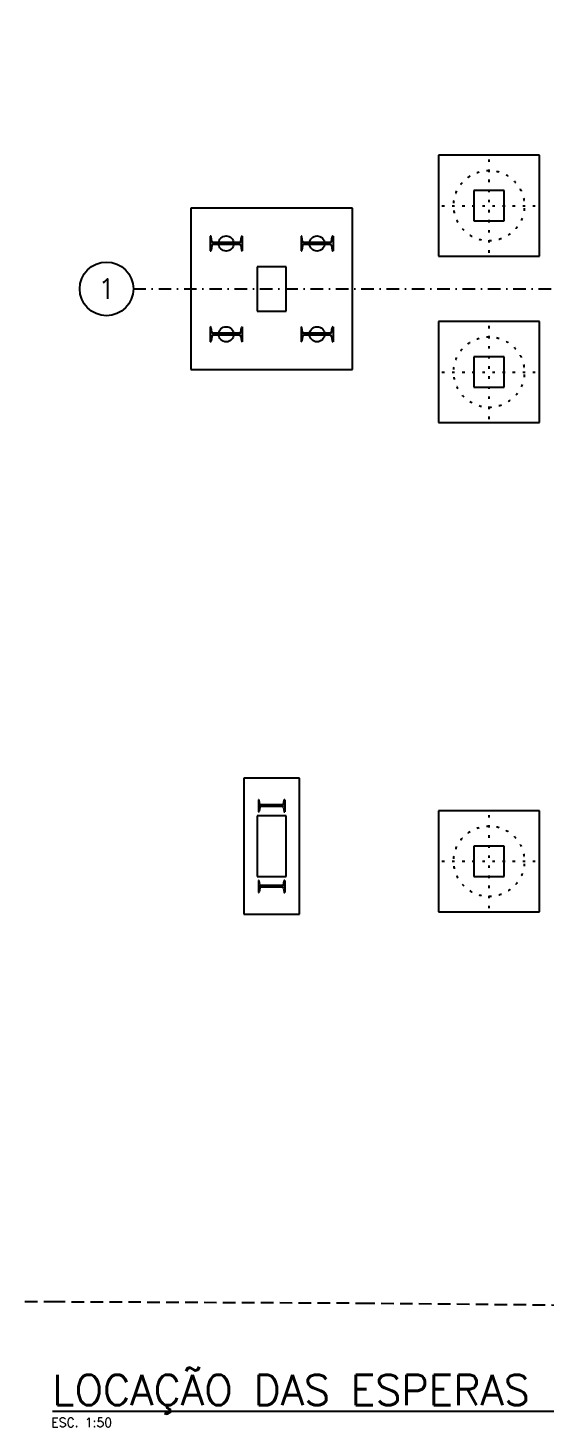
# Model space of a CAD drawing. Extents: x 26375 to 47400, y -1187 to 1911.
# Drawn here: x 27278 to 27791, y -495 to 892 of the extents above; entities that cross this region are included whole.
import ezdxf
from ezdxf.enums import TextEntityAlignment as Align

# ---------------------------------------------------------------- set-up
doc = ezdxf.new("R2010")
doc.units = 0
doc.header["$LTSCALE"] = 25
for name, pattern in [('DASHDOT', [1, 0.5, -0.25, 0, -0.25]), ('DASHED2', [0.375, 0.25, -0.125]), ('ESTILO_TQS_0002', [0.4, 0.1, -0.3])]:
    doc.linetypes.add(name, pattern=pattern)
for name, color, linetype in [('COTA', 1, 'Continuous'), ('EIXOS', 1, 'DASHDOT'), ('IND-EIXOS', 2, 'Continuous'), ('PROJ', 252, 'Continuous'), ('T4', 6, 'Continuous'), ('TERRENO', 1, 'Continuous'), ('TEXT-EIXOS', 3, 'Continuous'), ('TEXTO', 3, 'Continuous')]:
    doc.layers.add(name, color=color, linetype=linetype)
doc.styles.get("Standard").update_dxf_attribs({"font": 'romans.shx'})
doc.styles.add('TEXTO1', font='romans.shx', dxfattribs={"height": 9})
doc.styles.add('Texto4', font='romans.shx', dxfattribs={"height": 30})

# ---------------------------------------------------------------- blocks, each defined once
blk = doc.blocks.new('PROJ-FUND')
at = {"layer": 'PROJ', "linetype": 'Continuous'}
for p, q in [((27785.38232899649, 765.5772621536203), (27685.38232899649, 765.5772621536203)), ((27685.38232899649, 765.5772621536203), (27685.38232899649, 665.5772621536203)), ((27785.38232899649, 665.5772621536203), (27785.38232899649, 765.5772621536203)), ((27750.38232900731, 730.5772621536203), (27720.38232900731, 730.5772621536203)), ((27720.38232900731, 730.5772621536203), (27720.38232900731, 700.5772621536203)), ((27750.38232900731, 700.5772621536203), (27750.38232900731, 730.5772621536203)), ((27599.88232900731, 713.077261713232), (27439.88232900731, 713.077261713232)), ((27439.88232900731, 713.077261713232), (27439.88232900731, 553.077261713232)), ((27599.88232900731, 553.077261713232), (27599.88232900731, 713.077261713232)), ((27720.38232900731, 700.5772621536203), (27750.38232900731, 700.5772621536203)), ((27459.0323349493, 685.4406447795523), (27459.0323349493, 670.7138786469013)), ((27460.49047752138, 680.1318864508826), (27459.78115356621, 684.6918261626311)), ((27489.27418049325, 680.1318864508826), (27489.98350444841, 684.6918261626311)), ((27490.73232306533, 685.4406447795523), (27490.73232306533, 670.7138786469013)), ((27549.0323349493, 685.4406447795523), (27549.0323349493, 670.7138786469013)), ((27550.49047752138, 680.1318864508826), (27549.78115356621, 684.6918261626311)), ((27579.27418049325, 680.1318864508826), (27579.98350444841, 684.6918261626311)), ((27580.73232306533, 685.4406447795523), (27580.73232306533, 670.7138786469013)), ((27460.49047752138, 676.022636975571), (27459.78115356621, 671.4626972638225)), ((27488.04098048053, 679.0756865357789), (27461.7236775341, 679.0756865357789)), ((27488.04098048053, 677.0788368906747), (27461.7236775341, 677.0788368906747)), ((27489.27418049325, 676.022636975571), (27489.98350444841, 671.4626972638225)), ((27550.49047752138, 676.022636975571), (27549.78115356621, 671.4626972638225)), ((27578.04098048053, 679.0756865357789), (27551.7236775341, 679.0756865357789)), ((27578.04098048053, 677.0788368906747), (27551.7236775341, 677.0788368906747)), ((27579.27418049325, 676.022636975571), (27579.98350444841, 671.4626972638225)), ((27534.38232900731, 655.0792751536196), (27505.38232900731, 655.0792751536196)), ((27505.38232900731, 655.0792751536196), (27505.38232900731, 611.0792751536196)), ((27534.38232900731, 611.0792751536196), (27534.38232900731, 655.0792751536196)), ((27685.38232899649, 665.5772621536203), (27785.38232899649, 665.5772621536203)), ((27505.38232900731, 611.0792751536196), (27534.38232900731, 611.0792751536196)), ((27785.38232899649, 600.5772621536203), (27685.38232899649, 600.5772621536203)), ((27685.38232899649, 600.5772621536203), (27685.38232899649, 500.5772621536203)), ((27785.38232899649, 500.5772621536203), (27785.38232899649, 600.5772621536203)), ((27459.0323349493, 595.4406447795523), (27459.0323349493, 580.7138786469013)), ((27460.49047752138, 590.1318864508826), (27459.78115356621, 594.6918261626311)), ((27460.49047752138, 586.022636975571), (27459.78115356621, 581.4626972638225)), ((27488.04098048053, 589.0756865357789), (27461.7236775341, 589.0756865357789)), ((27488.04098048053, 587.0788368906747), (27461.7236775341, 587.0788368906747)), ((27489.27418049325, 590.1318864508826), (27489.98350444841, 594.6918261626311)), ((27489.27418049325, 586.022636975571), (27489.98350444841, 581.4626972638225)), ((27490.73232306533, 595.4406447795523), (27490.73232306533, 580.7138786469013)), ((27549.0323349493, 595.4406447795523), (27549.0323349493, 580.7138786469013)), ((27550.49047752138, 590.1318864508826), (27549.78115356621, 594.6918261626311)), ((27550.49047752138, 586.022636975571), (27549.78115356621, 581.4626972638225)), ((27578.04098048053, 589.0756865357789), (27551.7236775341, 589.0756865357789)), ((27578.04098048053, 587.0788368906747), (27551.7236775341, 587.0788368906747)), ((27579.27418049325, 590.1318864508826), (27579.98350444841, 594.6918261626311)), ((27579.27418049325, 586.022636975571), (27579.98350444841, 581.4626972638225)), ((27580.73232306533, 595.4406447795523), (27580.73232306533, 580.7138786469013)), ((27750.38232900731, 565.5772621536203), (27720.38232900731, 565.5772621536203)), ((27720.38232900731, 565.5772621536203), (27720.38232900731, 535.5772621536203)), ((27750.38232900731, 535.5772621536203), (27750.38232900731, 565.5772621536203)), ((27439.88232900731, 553.077261713232), (27599.88232900731, 553.077261713232)), ((27720.38232900731, 535.5772621536203), (27750.38232900731, 535.5772621536203)), ((27685.38232899649, 500.5772621536203), (27785.38232899649, 500.5772621536203)), ((27547.38232900731, 148.0752487127106), (27492.38232900731, 148.0752487127106)), ((27492.38232900731, 148.0752487127106), (27492.38232900731, 13.07524871271062)), ((27547.38232900731, 13.07524871271062), (27547.38232900731, 148.0752487127106)), ((27506.88232329844, 126.6146189758351), (27506.88232329844, 114.5358784495861)), ((27508.07827668154, 122.2604305687546), (27507.49649654554, 126.00044572874)), ((27531.68637070914, 122.2604305687546), (27532.26815084514, 126.00044572874)), ((27532.88232409224, 126.6146189758351), (27532.88232409224, 114.5358784495861)), ((27508.07827668154, 118.8900668566666), (27507.49649654554, 115.1500516966812)), ((27530.67491287539, 121.3941463755041), (27509.08973451528, 121.3941463755041)), ((27530.67491287539, 119.7563510499172), (27509.08973451528, 119.7563510499172)), ((27531.68637070914, 118.8900668566666), (27532.26815084514, 115.1500516966812)), ((27785.38232899649, 115.5772621536203), (27685.38232899649, 115.5772621536203)), ((27685.38232899649, 115.5772621536203), (27685.38232899649, 15.57726215362027)), ((27785.38232899649, 15.57726215362027), (27785.38232899649, 115.5772621536203)), ((27534.38232900731, 110.5772621536203), (27505.38232900731, 110.5772621536203)), ((27505.38232900731, 110.5772621536203), (27505.38232900731, 50.58128915361931)), ((27534.38232900731, 50.58128915361931), (27534.38232900731, 110.5772621536203)), ((27750.38232900731, 80.57726215362027), (27720.38232900731, 80.57726215362027)), ((27720.38232900731, 80.57726215362027), (27720.38232900731, 50.57726215362027)), ((27750.38232900731, 50.57726215362027), (27750.38232900731, 80.57726215362027)), ((27505.38232900731, 50.58128915361931), (27534.38232900731, 50.58128915361931)), ((27506.88233392239, 46.61461897583513), (27506.88233392239, 34.53587844958611)), ((27508.07828730548, 42.2604305687546), (27507.49650716948, 46.00044572874003)), ((27531.68638133309, 42.2604305687546), (27532.26816146908, 46.00044572874003)), ((27532.88233471619, 46.61461897583513), (27532.88233471619, 34.53587844958611)), ((27720.38232900731, 50.57726215362027), (27750.38232900731, 50.57726215362027)), ((27508.07828730548, 38.89006685666664), (27507.49650716948, 35.1500516966812)), ((27530.67492349934, 41.39414637550408), (27509.08974513923, 41.39414637550408)), ((27530.67492349934, 39.75635104991716), (27509.08974513923, 39.75635104991716)), ((27531.68638133309, 38.89006685666664), (27532.26816146908, 35.1500516966812)), ((27685.38232899649, 15.57726215362027), (27785.38232899649, 15.57726215362027)), ((27492.38232900731, 13.07524871271062), (27547.38232900731, 13.07524871271062))]:
    blk.add_line(p, q, dxfattribs=at)
at = {"layer": 'PROJ', "linetype": 'ESTILO_TQS_0002'}
for p, q in [((27735.38232899649, 668.9222621536203), (27735.38232899649, 762.2322621536202)), ((27688.72732899649, 715.5772621536203), (27782.03732899648, 715.5772621536203)), ((27735.38232899649, 503.9222621536203), (27735.38232899649, 597.2322621536202)), ((27688.72732899649, 550.5772621536203), (27782.03732899648, 550.5772621536203)), ((27735.38232899649, 18.92226215362027), (27735.38232899649, 112.2322621536203)), ((27688.72732899649, 65.57726215362027), (27782.03732899648, 65.57726215362027))]:
    blk.add_line(p, q, dxfattribs=at)
at = {"layer": 'PROJ'}
for centre in [(27474.88232900731, 678.0772617132325), (27564.88232900731, 678.0772617132325), (27474.88232900731, 588.0772617132325), (27564.88232900731, 588.0772617132325)]:
    blk.add_circle(centre, 7.5, dxfattribs=at)
at = {"layer": 'PROJ', "linetype": 'Continuous'}
for centre, radius, start, end in [((27459.0323349493, 684.6918261626311), 0.7488186169140488, 0, 90), ((27461.7236775341, 680.3237175639733), 1.248031028190034, 188.841814560227, 270), ((27488.04098048053, 680.3237175639733), 1.248031028190034, 270, 351.158185439773), ((27490.73232306533, 684.6918261626311), 0.7488186169140488, 90, 180), ((27549.0323349493, 684.6918261626311), 0.7488186169140488, 0, 90), ((27551.7236775341, 680.3237175639733), 1.248031028190034, 188.841814560227, 270), ((27578.04098048053, 680.3237175639733), 1.248031028190034, 270, 351.158185439773), ((27580.73232306533, 684.6918261626311), 0.7488186169140488, 90, 180), ((27459.0323349493, 671.4626972638225), 0.7488186169140488, 270, 0), ((27461.7236775341, 675.8308058624802), 1.248031028190034, 90, 171.1581854397729), ((27488.04098048053, 675.8308058624802), 1.248031028190034, 8.84181456022705, 90), ((27490.73232306533, 671.4626972638225), 0.7488186169140488, 180, 270), ((27549.0323349493, 671.4626972638225), 0.7488186169140488, 270, 0), ((27551.7236775341, 675.8308058624802), 1.248031028190034, 90, 171.1581854397729), ((27578.04098048053, 675.8308058624802), 1.248031028190034, 8.84181456022705, 90), ((27580.73232306533, 671.4626972638225), 0.7488186169140488, 180, 270), ((27459.0323349493, 594.6918261626311), 0.7488186169140488, 0, 90), ((27461.7236775341, 590.3237175639733), 1.248031028190034, 188.841814560227, 270), ((27461.7236775341, 585.8308058624802), 1.248031028190034, 90, 171.1581854397729), ((27488.04098048053, 590.3237175639733), 1.248031028190034, 270, 351.158185439773), ((27488.04098048053, 585.8308058624802), 1.248031028190034, 8.84181456022705, 90), ((27490.73232306533, 594.6918261626311), 0.7488186169140488, 90, 180), ((27549.0323349493, 594.6918261626311), 0.7488186169140488, 0, 90), ((27551.7236775341, 590.3237175639733), 1.248031028190034, 188.841814560227, 270), ((27551.7236775341, 585.8308058624802), 1.248031028190034, 90, 171.1581854397729), ((27578.04098048053, 590.3237175639733), 1.248031028190034, 270, 351.158185439773), ((27578.04098048053, 585.8308058624802), 1.248031028190034, 8.84181456022705, 90), ((27580.73232306533, 594.6918261626311), 0.7488186169140488, 90, 180), ((27459.0323349493, 581.4626972638225), 0.7488186169140488, 270, 0), ((27490.73232306533, 581.4626972638225), 0.7488186169140488, 180, 270), ((27549.0323349493, 581.4626972638225), 0.7488186169140488, 270, 0), ((27580.73232306533, 581.4626972638225), 0.7488186169140488, 180, 270), ((27506.88232329844, 126.00044572874), 0.6141732470976231, 0, 90), ((27532.88232409224, 126.00044572874), 0.6141732470976231, 90, 180), ((27506.88232329844, 115.1500516966812), 0.6141732470976231, 270, 0), ((27509.08973451528, 122.4177684540073), 1.023622078496, 188.8418145603636, 270), ((27509.08973451528, 118.732728971414), 1.023622078496, 90, 171.1581854396364), ((27530.67491287539, 122.4177684540073), 1.023622078496, 270, 351.1581854396364), ((27530.67491287539, 118.732728971414), 1.023622078496, 8.841814560363616, 90), ((27532.88232409224, 115.1500516966812), 0.6141732470976231, 180, 270), ((27506.88233392239, 46.00044572874003), 0.6141732470976231, 0, 90), ((27509.08974513923, 42.41776845400727), 1.023622078496, 188.8418145603636, 270), ((27530.67492349934, 42.41776845400727), 1.023622078496, 270, 351.1581854396364), ((27532.88233471619, 46.00044572874003), 0.6141732470976231, 90, 180), ((27506.88233392239, 35.1500516966812), 0.6141732470976231, 270, 0), ((27509.08974513923, 38.73272897141396), 1.023622078496, 90, 171.1581854396364), ((27530.67492349934, 38.73272897141396), 1.023622078496, 8.841814560363616, 90), ((27532.88233471619, 35.1500516966812), 0.6141732470976231, 180, 270)]:
    blk.add_arc(centre, radius, start, end, dxfattribs=at)
at = {"layer": 'PROJ', "linetype": 'ESTILO_TQS_0002'}
for centre, major_axis, ratio, start_param in [((27735.38232899649, 715.5772621536203), (24.74873734152934, 24.74873734152934), 0.9999999999999858, 5.497787143782131), ((27735.38232899649, 550.5772621536203), (24.74873734152934, 24.74873734152934), 0.9999999999999858, 5.497787143782131), ((27735.38232899649, 65.57726215362027), (24.74873734152931, 24.74873734152931), 0.9999999999999882, 5.497787143782132)]:
    blk.add_ellipse(centre, major_axis=major_axis, ratio=ratio, start_param=start_param, end_param=11.78097245096172, dxfattribs=at)
at = {"layer": 'PROJ'}
for p in [(27474.88232900731, 678.0772617132325), (27564.88232900731, 678.0772617132325), (27474.88232900731, 588.0772617132325), (27564.88232900731, 588.0772617132325), (27519.88232369534, 120.5752487127106), (27519.88233431929, 40.57524871271062)]:
    blk.add_point(p, dxfattribs=at)

msp = doc.modelspace()

# ---------------------------------------------------------------- linework, layer by layer
at = {"layer": 'EIXOS'}
msp.add_line((27382.82120412679, 633.0954966153299), (31556.89173039228, 633.0954966153299), dxfattribs=at)
at = {"layer": 'IND-EIXOS'}
msp.add_circle((27356.23263287428, 633.0924365702035), 26.58857142860142, dxfattribs=at)
at = {"layer": 'TERRENO', "linetype": 'DASHED2', "ltscale": 2}
msp.add_lwpolyline([(29415.33856712629, 1643.335304572946), (28665.97733033411, 1640.233392450726), (27983.28934824139, 1637.182587794029), (26725.00663174349, 1627.821593230358), (26554.74361000022, 631.1124351848853), (26470.71444855465, 119.7293953774501), (26384.00646698461, -315.8876368924971), (26375.38232900351, -366.4227378463834), (27302.86966348251, -370.963702215347), (27609.66160177356, -372.4184153643432), (27854.5157997147, -374.8316660597916), (28426.71344400183, -374.7856164758555), (28955.56791725624, -383.3843582074619)], dxfattribs=at)

# ---------------------------------------------------------------- block references
at = {"layer": 'COTA'}
msp.add_blockref('PROJ-FUND', (0, 0), dxfattribs=at)

# ---------------------------------------------------------------- texts
at = {"layer": 'T4', "style": 'Texto4'}
msp.add_text('%%ULOCAÇÃO DAS ESPERAS DO INFERIOR 2', height=30, dxfattribs=at).set_placement((27302.60390665759, -473.6016684621204))
at = {"layer": 'TEXT-EIXOS'}
msp.add_text('1', height=20, dxfattribs=at).set_placement((27356.23263287428, 633.0924365702035), align=Align.MIDDLE_CENTER)
at = {"layer": 'TEXTO', "color": 2, "style": 'TEXTO1'}
msp.add_text('ESC. 1:50', height=9, dxfattribs=at).set_placement((27301.49903944433, -495.3289604088091))

doc.saveas('drawing.dxf')
